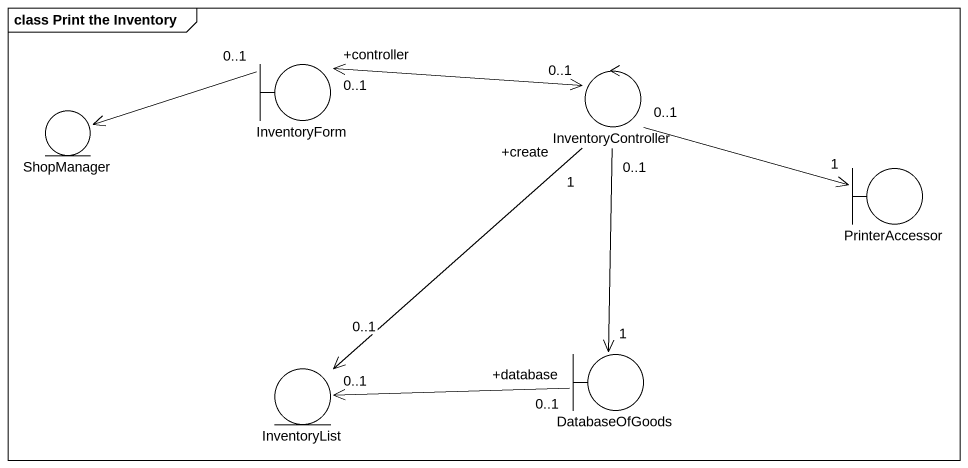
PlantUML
@startuml
mainframe class Print the Inventory
boundary InventoryForm
control InventoryController
entity ShopManager
boundary PrinterAccessor
boundary DatabaseOfGoods
entity InventoryList
InventoryForm "+controller\n0..1" <-right-> "0..1" InventoryController
InventoryForm "0..1" -left-> ShopManager
InventoryController "0..1" -right-> "1" PrinterAccessor
InventoryController "0..1" --> "1" DatabaseOfGoods
InventoryController "+create\n1" --> "0..1" InventoryList
DatabaseOfGoods "+database\n0..1" -left-> "0..1" InventoryList
@enduml
